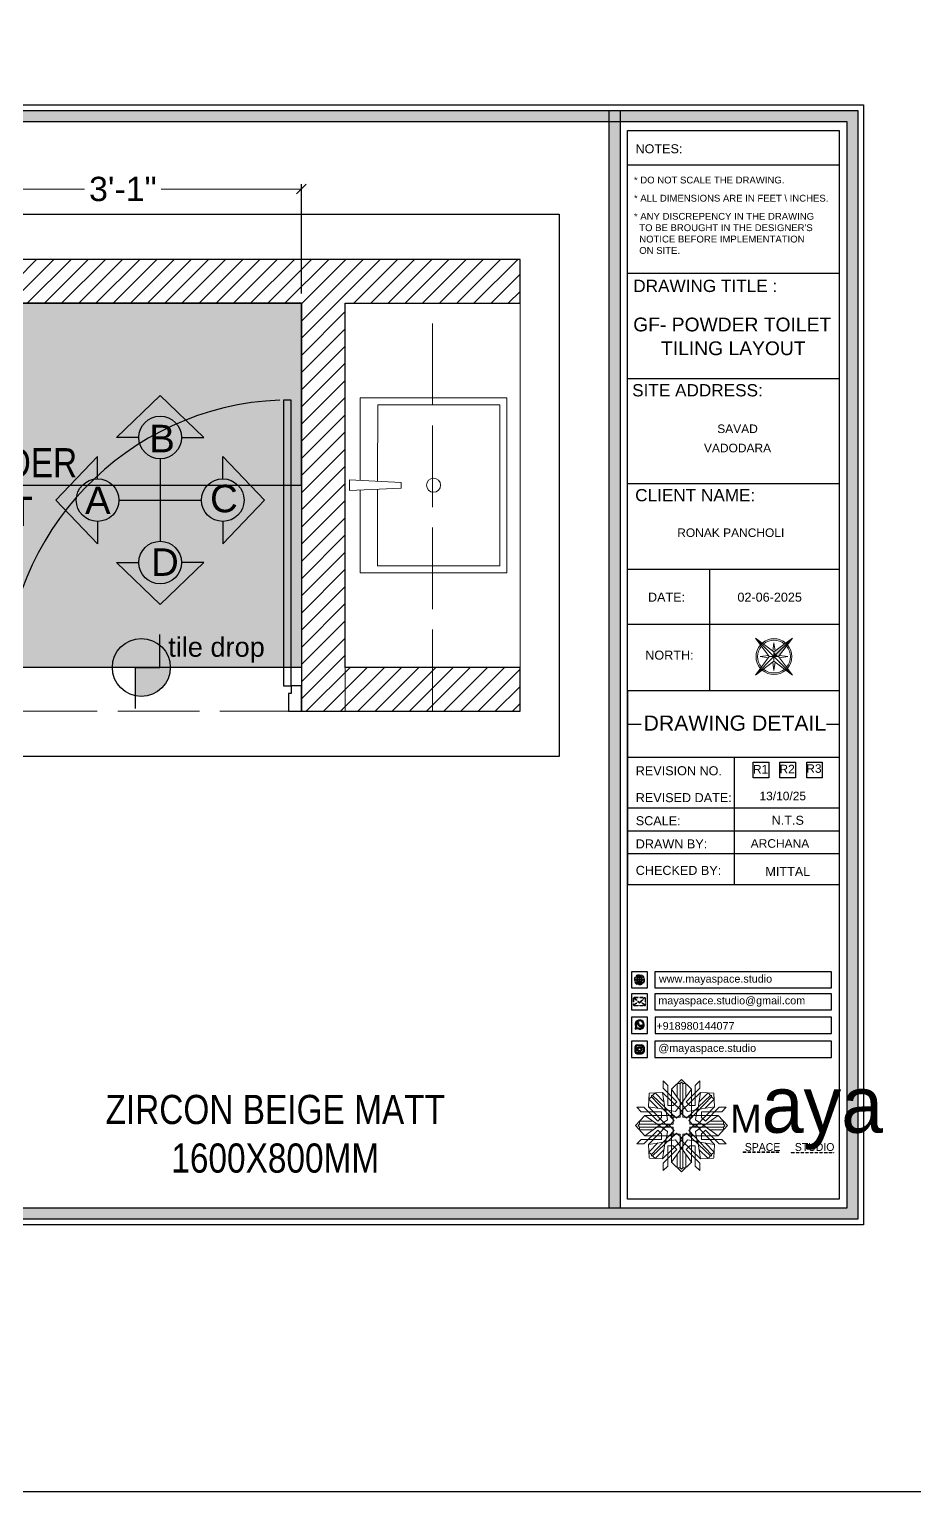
# Model space of a CAD drawing. Header units: millimetres. Extents: x 56222 to 3066687, y -650199 to -121287.
# Drawn here: x 149028.7 to 149119.9, y -182297.6 to -182147.1 of the extents above; entities that cross this region are included whole.
import ezdxf
from ezdxf.enums import TextEntityAlignment as Align

# ---------------------------------------------------------------- set-up
doc = ezdxf.new("R2010")
doc.units = ezdxf.units.MM
doc.header["$MEASUREMENT"] = 0
doc.header["$PDMODE"] = 35
doc.linetypes.add('ACAD_ISO02W100', pattern=[15, 12, -3])
doc.linetypes.add('DASHEDX2', pattern=[1.5, 1, -0.5])
doc.layers.get('Defpoints').update_dxf_attribs({"color": 220})
for name, color, linetype in [('AR DOOR', 40, 'Continuous'), ('AR ELE-5', 134, 'Continuous'), ('WIN', 250, 'Continuous')]:
    doc.layers.add(name, color=color, linetype=linetype)
for name, color, linetype, lineweight in [('dim05', 1, 'Continuous', 13), ('Dimension', 10, 'DASHEDX2', 20), ('DIMENSIONS', 164, 'Continuous', 9), ('Electrical', 84, 'Continuous', 30), ('ELEVATION', 250, 'Continuous', 9), ('FIRST FLOOR ( TEXT )', 7, 'Continuous', 9), ('FURNITURE', 32, 'Continuous', 9), ('GROUND FLOOR', 7, 'Continuous', 9), ('GROUND FLOOR  ( PLINE )', 251, 'Continuous', 30), ('GROUND FLOOR ( STAIR )', 251, 'Continuous', 9), ('NAME PLATE', 7, 'Continuous', 25), ('SECOND FLOOR ( TEXT )', 7, 'Continuous', 9), ('Text', 7, 'Continuous', 15), ('title block', 7, 'Continuous', 9), ('wall', 7, 'Continuous', 30), ('XX~SLAB ( BEAM )~ ( DIM )', 7, 'Continuous', 9)]:
    doc.layers.add(name, color=color, linetype=linetype, lineweight=lineweight)
doc.layers.add('hatch', color=253, linetype='Continuous', lineweight=0, transparency=0.4)
doc.styles.add('Arial', font='arial.ttf')
doc.styles.add("Cn_BT_0'-0", font='swissc.ttf')
doc.styles.add('KATHA', font='swissc.ttf')
doc.styles.get("Standard").update_dxf_attribs({"font": 'arial.ttf', "height": 6})
doc.dimstyles.new('ISO-25', dxfattribs={"dimtxt": 2.5, "dimasz": 1, "dimexe": 0.5, "dimexo": 1, "dimtad": 0, "dimdec": 1, "dimlunit": 4, "dimtxsty": 'Standard', "dimblk": 'OBLIQUE', "dimcen": 2.5, "dimclrd": 1, "dimclre": 1, "dimclrt": 5, "dimadec": 0, "dimazin": 0, "dimtfac": 1, "dimtdec": 1, "dimtmove": 0, "dimatfit": 3, "dimfxl": 1, "dimlwd": -1, "dimarcsym": 0})

# ---------------------------------------------------------------- blocks, each defined once
blk = doc.blocks.new('*U18')
for points in [[(0, 0), (0, 1120), (-30, 1120), (-30, 0)], [(40, 0), (0, 0), (0, -30), (-10, -30), (-10, -100), (40, -100)], [(-1160, 0), (-1120, 0), (-1120, -30), (-1110, -30), (-1110, -100), (-1160, -100)]]:
    blk.add_lwpolyline(points, close=True)
at = {"layer": 'AR ELE-5', "linetype": 'ByBlock', "ltscale": 15}
blk.add_arc((1.6, -0.7), 1121.6, 92.37301, 179.96526, dxfattribs=at)
blk = doc.blocks.new('FSFSF')
at = {"color": 42, "lineweight": 5, "true_color": 0xe0ac11}
for p, q in [((28600.03, 143.51), (28600.03, 140.16)), ((28602.15, 141.41), (28600.03, 143.51)), ((28603.86, 139.69), (28608.58, 144.08)), ((28613.31, 139.69), (28608.58, 144.08)), ((28615.02, 141.41), (28617.14, 143.51)), ((28617.14, 143.51), (28617.14, 140.16)), ((28593.19, 131.45), (28593.54, 137.71)), ((28599.8, 138.06), (28593.54, 137.71)), ((28595.12, 136.69), (28594.53, 136.69)), ((28594.56, 136.12), (28594.56, 136.71)), ((28596.24, 137.86), (28595.12, 136.69)), ((28606.27, 126.08), (28595.12, 136.69)), ((28596.24, 137.86), (28600.47, 133.65)), ((28601.03, 130), (28599.8, 138.06)), ((28599.8, 138.05), (28608.58, 129.56)), ((28606.47, 133.76), (28600.03, 140.16)), ((28602.15, 141.41), (28602.15, 131.95)), ((28603.86, 126.58), (28603.86, 139.69)), ((28603.86, 139.69), (28608.58, 133.02)), ((28607.9, 142.22), (28606.58, 142.22)), ((28606.58, 142.22), (28606.58, 135.84)), ((28607.9, 142.22), (28608.58, 142.85)), ((28607.9, 142.22), (28607.9, 126.58)), ((28609.27, 142.22), (28608.59, 142.85)), ((28613.31, 139.69), (28608.59, 133.02)), ((28617.37, 138.05), (28608.59, 129.56)), ((28609.27, 142.22), (28609.27, 126.58)), ((28609.27, 142.22), (28610.59, 142.22)), ((28610.59, 142.22), (28610.59, 135.84)), ((28610.7, 133.76), (28617.14, 140.16)), ((28610.9, 126.08), (28622.05, 136.69)), ((28613.31, 126.58), (28613.31, 139.69)), ((28615.02, 141.41), (28615.02, 131.95)), ((28616.14, 130), (28617.37, 138.06)), ((28620.93, 137.86), (28616.7, 133.65)), ((28617.37, 138.06), (28623.63, 137.71)), ((28620.93, 137.86), (28622.05, 136.69)), ((28622.05, 136.69), (28622.64, 136.69)), ((28622.62, 136.12), (28622.62, 136.71)), ((28624, 131.45), (28623.65, 137.71)), ((28587.73, 131.22), (28591.08, 131.22)), ((28589.84, 129.1), (28587.73, 131.22)), ((28597.49, 124.78), (28591.08, 131.22)), ((28593.19, 131.45), (28601.69, 122.67)), ((28601.25, 130.22), (28593.19, 131.45)), ((28593.39, 135), (28594.56, 136.12)), ((28593.39, 135), (28597.6, 130.78)), ((28605.17, 124.98), (28594.56, 136.12)), ((28605.86, 129.18), (28601.03, 130)), ((28602.07, 125.39), (28601.25, 130.22)), ((28604.75, 131.95), (28602.15, 131.95)), ((28606.47, 133.76), (28604.75, 131.95)), ((28605.86, 129.18), (28608.58, 133.02)), ((28607.9, 128.92), (28608.58, 129.56)), ((28611.31, 129.18), (28608.59, 133.02)), ((28609.27, 128.92), (28608.59, 129.56)), ((28610.7, 133.76), (28612.42, 131.95)), ((28611.31, 129.18), (28616.14, 130)), ((28612.02, 124.98), (28622.62, 136.12)), ((28612.42, 131.95), (28615.02, 131.95)), ((28615.12, 125.39), (28615.94, 130.22)), ((28623.99, 131.45), (28615.5, 122.67)), ((28615.94, 130.22), (28624, 131.45)), ((28623.8, 135), (28619.59, 130.78)), ((28619.7, 124.78), (28626.1, 131.22)), ((28623.8, 135), (28622.62, 136.12)), ((28629.45, 131.22), (28626.1, 131.22)), ((28627.34, 129.1), (28629.45, 131.22)), ((28591.56, 127.39), (28587.17, 122.66)), ((28589.03, 123.35), (28588.4, 122.67)), ((28589.03, 123.35), (28589.03, 124.67)), ((28589.03, 124.67), (28595.4, 124.67)), ((28589.03, 123.35), (28604.66, 123.35)), ((28589.84, 129.1), (28599.29, 129.1)), ((28604.66, 127.39), (28591.56, 127.39)), ((28591.56, 127.39), (28598.23, 122.67)), ((28597.49, 124.78), (28599.29, 126.5)), ((28602.07, 125.39), (28598.23, 122.67)), ((28599.29, 126.5), (28599.29, 129.1)), ((28602.33, 123.35), (28601.69, 122.67)), ((28602.33, 123.35), (28602.97, 122.67)), ((28605.17, 124.98), (28602.97, 122.67)), ((28603.68, 126.54), (28603.68, 127.39)), ((28604.66, 126.54), (28603.68, 126.54)), ((28604.71, 127.57), (28603.86, 127.57)), ((28607.9, 126.58), (28603.86, 126.58)), ((28604.66, 123.35), (28604.66, 127.39)), ((28604.7, 126.58), (28604.71, 127.57)), ((28606.27, 126.08), (28608.58, 128.27)), ((28607.9, 128.92), (28608.58, 128.27)), ((28609.27, 128.92), (28608.59, 128.27)), ((28610.9, 126.08), (28608.59, 128.27)), ((28609.27, 126.58), (28613.31, 126.58)), ((28612.02, 124.98), (28614.21, 122.67)), ((28612.46, 126.58), (28612.46, 127.57)), ((28612.46, 127.57), (28613.31, 127.57)), ((28612.52, 123.35), (28612.52, 127.39)), ((28612.52, 127.39), (28625.63, 127.39)), ((28612.52, 126.54), (28613.51, 126.54)), ((28628.16, 123.35), (28612.52, 123.35)), ((28613.51, 126.54), (28613.51, 127.39)), ((28614.85, 123.35), (28614.21, 122.67)), ((28614.85, 123.35), (28615.5, 122.67)), ((28615.12, 125.39), (28618.96, 122.67)), ((28627.34, 129.1), (28617.89, 129.1)), ((28617.89, 126.5), (28617.89, 129.1)), ((28619.7, 124.78), (28617.89, 126.5)), ((28625.63, 127.39), (28618.96, 122.67)), ((28628.16, 124.67), (28621.78, 124.67)), ((28625.63, 127.39), (28630.02, 122.66)), ((28628.16, 123.35), (28628.16, 124.67)), ((28628.16, 123.35), (28628.78, 122.67)), ((28591.56, 117.94), (28587.17, 122.66)), ((28589.84, 116.23), (28587.73, 114.11)), ((28589.03, 121.98), (28588.4, 122.65)), ((28589.03, 121.98), (28604.66, 121.98)), ((28589.03, 121.98), (28589.03, 120.66)), ((28589.03, 120.66), (28595.4, 120.66)), ((28589.84, 116.23), (28599.29, 116.23)), ((28597.49, 120.54), (28591.08, 114.11)), ((28591.56, 117.94), (28598.23, 122.65)), ((28604.66, 117.94), (28591.56, 117.94)), ((28593.19, 113.88), (28601.69, 122.65)), ((28605.17, 120.35), (28594.56, 109.2)), ((28606.27, 119.15), (28595.12, 108.54)), ((28597.49, 120.54), (28599.29, 118.83)), ((28602.07, 119.94), (28598.23, 122.65)), ((28599.29, 118.83), (28599.29, 116.23)), ((28605.86, 116.05), (28601.03, 115.23)), ((28602.07, 119.94), (28601.25, 115.1)), ((28602.33, 121.98), (28601.69, 122.65)), ((28602.33, 121.98), (28602.97, 122.65)), ((28605.17, 120.35), (28602.97, 122.65)), ((28604.66, 118.78), (28603.68, 118.78)), ((28603.68, 118.78), (28603.68, 117.94)), ((28607.9, 118.65), (28603.86, 118.65)), ((28603.86, 118.65), (28603.86, 105.54)), ((28604.71, 117.66), (28603.86, 117.66)), ((28604.66, 121.98), (28604.66, 117.94)), ((28604.7, 118.65), (28604.71, 117.66)), ((28605.86, 116.05), (28608.58, 112.21)), ((28606.27, 119.15), (28608.58, 116.96)), ((28607.9, 103.01), (28607.9, 118.65)), ((28607.9, 116.31), (28608.58, 116.96)), ((28607.9, 116.31), (28608.58, 115.67)), ((28610.9, 119.15), (28608.59, 116.96)), ((28609.27, 116.31), (28608.59, 116.96)), ((28609.27, 116.31), (28608.59, 115.67)), ((28611.31, 116.05), (28608.59, 112.21)), ((28609.27, 118.65), (28613.31, 118.65)), ((28609.27, 103.01), (28609.27, 118.65)), ((28610.9, 119.15), (28622.05, 108.54)), ((28611.31, 116.05), (28616.14, 115.23)), ((28612.02, 120.35), (28614.21, 122.65)), ((28612.02, 120.35), (28622.62, 109.2)), ((28612.46, 118.65), (28612.46, 117.66)), ((28612.46, 117.66), (28613.31, 117.66)), ((28612.52, 121.98), (28612.52, 117.94)), ((28628.16, 121.98), (28612.52, 121.98)), ((28612.52, 118.78), (28613.51, 118.78)), ((28612.52, 117.94), (28625.63, 117.94)), ((28613.31, 118.65), (28613.31, 105.54)), ((28613.51, 118.78), (28613.51, 117.94)), ((28614.85, 121.98), (28614.21, 122.65)), ((28614.85, 121.98), (28615.5, 122.65)), ((28615.12, 119.94), (28618.96, 122.65)), ((28615.12, 119.94), (28615.94, 115.1)), ((28623.99, 113.88), (28615.5, 122.65)), ((28619.7, 120.54), (28617.89, 118.83)), ((28617.89, 118.83), (28617.89, 116.23)), ((28627.34, 116.23), (28617.89, 116.23)), ((28625.63, 117.94), (28618.96, 122.65)), ((28619.7, 120.54), (28626.1, 114.11)), ((28628.16, 120.66), (28621.78, 120.66)), ((28625.63, 117.94), (28630.02, 122.66)), ((28627.34, 116.23), (28629.45, 114.11)), ((28628.16, 121.98), (28628.78, 122.65)), ((28628.16, 121.98), (28628.16, 120.66)), ((28587.73, 114.11), (28591.08, 114.11)), ((28601.25, 115.1), (28593.19, 113.87)), ((28593.19, 113.87), (28593.54, 107.62)), ((28593.39, 110.32), (28597.6, 114.55)), ((28593.39, 110.32), (28594.56, 109.2)), ((28594.56, 109.2), (28594.56, 108.61)), ((28596.24, 107.37), (28600.47, 111.58)), ((28599.8, 107.17), (28608.58, 115.67)), ((28601.03, 115.23), (28599.8, 107.17)), ((28606.47, 111.47), (28600.03, 105.07)), ((28602.15, 103.82), (28602.15, 113.27)), ((28604.75, 113.27), (28602.15, 113.27)), ((28603.86, 105.54), (28608.58, 112.21)), ((28606.47, 111.47), (28604.75, 113.27)), ((28606.58, 103.01), (28606.58, 109.38)), ((28617.37, 107.17), (28608.59, 115.67)), ((28613.31, 105.54), (28608.59, 112.21)), ((28610.59, 103.01), (28610.59, 109.38)), ((28610.7, 111.47), (28612.42, 113.27)), ((28610.7, 111.47), (28617.14, 105.07)), ((28612.42, 113.27), (28615.02, 113.27)), ((28615.02, 103.82), (28615.02, 113.27)), ((28615.94, 115.1), (28624, 113.87)), ((28616.14, 115.23), (28617.37, 107.17)), ((28620.93, 107.37), (28616.7, 111.58)), ((28623.8, 110.32), (28619.59, 114.55)), ((28623.8, 110.32), (28622.62, 109.2)), ((28622.62, 109.2), (28622.62, 108.61)), ((28624, 113.87), (28623.65, 107.62)), ((28629.45, 114.11), (28626.1, 114.11)), ((28599.8, 107.17), (28593.54, 107.52)), ((28595.12, 108.54), (28594.53, 108.54)), ((28596.24, 107.37), (28595.12, 108.54)), ((28600.03, 101.71), (28600.03, 105.07)), ((28602.15, 103.82), (28600.03, 101.71)), ((28603.86, 105.54), (28608.58, 101.15)), ((28607.9, 103.01), (28606.58, 103.01)), ((28607.9, 103.01), (28608.58, 102.38)), ((28613.31, 105.54), (28608.58, 101.15)), ((28609.27, 103.01), (28608.59, 102.38)), ((28609.27, 103.01), (28610.59, 103.01)), ((28615.02, 103.82), (28617.14, 101.71)), ((28617.14, 101.71), (28617.14, 105.07)), ((28617.37, 107.17), (28623.63, 107.52)), ((28620.93, 107.37), (28622.05, 108.54)), ((28622.05, 108.54), (28622.64, 108.54))]:
    blk.add_line(p, q, dxfattribs=at)
blk = doc.blocks.new('hgwg')
at = {"layer": 'Dimension', "true_color": 0xd39e00}
h = blk.add_hatch(color=42, dxfattribs=at)
h.dxf.hatch_style = 1
h.paths.add_polyline_path([(27505.71, 45.05), (27494.27, 45.05), (27494.27, 44.9), (27505.71, 44.9)])
h = blk.add_hatch(color=42, dxfattribs=at)
h.dxf.hatch_style = 1
h.paths.add_polyline_path([(27523.3, 44.9), (27509.68, 44.9), (27509.68, 44.75), (27523.3, 44.75)])
at = {"layer": 'Dimension', "color": 42, "true_color": 0xd39e00}
for p, q in [((27494.27, 45.05), (27505.71, 45.05)), ((27494.27, 44.9), (27494.27, 45.05)), ((27494.27, 44.9), (27505.71, 44.9)), ((27505.71, 45.05), (27505.71, 44.9)), ((27509.68, 44.9), (27523.3, 44.9)), ((27509.68, 44.9), (27509.68, 44.75)), ((27509.68, 44.75), (27523.3, 44.75)), ((27523.3, 44.75), (27523.3, 44.9))]:
    blk.add_line(p, q, dxfattribs=at)
at = {"layer": 'Dimension', "color": 42, "true_color": 0xd39e00, "attachment_point": 1}
for s, width, insert, char_height in [('{\\fCinzel|b0|i0|c0|p2;\\H1.5x;M\\fAmsterdam One|b0|i0|c0|p2;\\H2x;aya}', 85.3277, (27490.17, 69.17), 6), ('{\\fCinzel|b0|i0|c0|p2;SPACE     STUDIO}', 66.129, (27494.83, 47.86), 2.5)]:
    blk.add_mtext_dynamic_manual_height_columns(s, width=width, gutter_width=30, heights=[0], dxfattribs=dict(at, insert=insert, char_height=char_height))
blk = doc.blocks.new('QEGW4TG')
at = {"layer": 'Dimension', "true_color": 0x000000}
h = blk.add_hatch(color=18, dxfattribs=at)
h.dxf.hatch_style = 1
h.paths.add_polyline_path([(2.69, 1.93, 0.170513), (2.95, 1.97, 0.190337), (3.11, 2.18, 0.316231), (3.07, 2.28), (2.79, 2.37, 0.273721), (2.69, 2.34, 0.040749), (2.63, 2.27, -0.441282), (2.53, 2.25, -0.11828), (2.06, 2.64, -0.441282), (2.07, 2.74, 0.040749), (2.13, 2.81, 0.290083), (2.14, 2.92), (2.01, 3.18, 0.316231), (1.91, 3.2, 0.190337), (1.73, 3, 0.170513), (1.72, 2.74, 0.252784)], flags=0)
h.paths.add_polyline_path([(1.19, 1.98), (1.03, 1.3, 0.550912), (1.11, 1.23), (1.75, 1.39, 6.344125)])
h.paths.add_polyline_path([(1.81, 1.7), (1.4, 1.6), (1.5, 2.03, -9.071339)], flags=16)
h.paths.add_polyline_path([(3.11, 2.16, -0.17811), (2.95, 1.97, -0.170513), (2.69, 1.93, -0.252784), (1.72, 2.74, -0.170513), (1.73, 3, -0.17811), (1.89, 3.19, -0.370089), (2.01, 3.18), (2.14, 2.92, -0.307185), (2.13, 2.8, -0.041087), (2.06, 2.73, 0.321676), (2.05, 2.65, 0.126524), (2.55, 2.24, 0.312216), (2.62, 2.26, -0.041087), (2.68, 2.34, -0.290673), (2.79, 2.37), (3.07, 2.28, -0.370089)], flags=0)
h = blk.add_hatch(color=18, dxfattribs=at)
h.dxf.hatch_style = 1
h.paths.add_polyline_path([(2.79, 2.37, 0.273721), (2.69, 2.34, 0.040749), (2.63, 2.27, -0.441282), (2.53, 2.25, -0.11828), (2.06, 2.64, -0.441282), (2.07, 2.74, 0.040749), (2.13, 2.81, 0.290083), (2.14, 2.92), (2.01, 3.18, 0.316231), (1.91, 3.2, 0.190337), (1.73, 3, 0.170513), (1.72, 2.74, 0.252784), (2.69, 1.93, 0.170513), (2.95, 1.97, 0.190337), (3.11, 2.18, 0.316231), (3.07, 2.28)])
for p, q in [((1.19, 1.98), (1.03, 1.3)), ((1.1, 1.23), (1.75, 1.39)), ((1.5, 2.03), (1.4, 1.6)), ((1.4, 1.6), (1.81, 1.7)), ((2.01, 3.18), (2.14, 2.92)), ((3.07, 2.28), (2.8, 2.36))]:
    blk.add_line(p, q)
blk.add_lwpolyline([(0, 0), (4.68, 0), (4.68, 4.68), (0, 4.68)], close=True)
for centre, radius, start, end in [((1.09, 1.29), 0.0598, 164.8483, 282.1458), ((2.39, 2.56), 1.34, 241.4727, 205.6422), ((2.39, 2.56), 1.04, 235.9962, 210.8333), ((2.09, 2.87), 0.39, 159.7007, 198.4072), ((2.96, 3.23), 1.33, 201.4218, 258.1669), ((2.07, 2.87), 0.364, 118.9685, 159.3648), ((1.94, 3.12), 0.0896, 41.8985, 123.1344), ((2.11, 2.68), 0.066, 135.9932, 224.8892), ((1.67, 3.16), 0.586, 312.4617, 321.8728), ((3.12, 3.42), 1.31, 216.5455, 243.5279), ((2.05, 2.87), 0.104, 320.3924, 28.6971), ((2.57, 2.3), 0.066, 234.2482, 323.1441), ((3.11, 1.94), 0.586, 137.2645, 146.6756), ((2.76, 2.27), 0.104, 70.4402, 138.745), ((2.75, 2.31), 0.39, 260.7301, 299.4366), ((2.76, 2.29), 0.364, 299.7725, 340.1688), ((3.03, 2.2), 0.0896, 336.0029, 57.2388)]:
    blk.add_arc(centre, radius, start, end)
blk = doc.blocks.new('ASGERG')
at = {"layer": 'Dimension', "true_color": 0x000000}
h = blk.add_hatch(color=18, dxfattribs=at)
h.dxf.hatch_style = 1
h.paths.add_polyline_path([(0.99, 1.7, 0.353872), (1.69, 1.03), (2.96, 1.03, 0.353872), (3.66, 1.7), (3.66, 2.99, 0.353872), (2.96, 3.67), (1.69, 3.67, 0.353872), (0.99, 2.99)])
h.paths.add_polyline_path([(1.27, 2.97, -0.353872), (1.72, 3.4), (2.94, 3.4, -0.353872), (3.38, 2.97), (3.38, 1.72, -0.353872), (2.94, 1.3), (1.72, 1.3, -0.353872), (1.27, 1.72)], flags=16)
h.paths.add_polyline_path([(3.02, 2.35, -1), (1.64, 2.35, -1)], flags=0)
h.paths.add_polyline_path([(2.74, 2.35, -1), (1.92, 2.35, -1)], flags=0)
h.paths.add_polyline_path([(2.86, 3.02, -1), (3.19, 3.02, -1)], flags=0)
h.paths.add_polyline_path([(1.64, 2.35, 1), (3.02, 2.35, 1)], flags=0)
h = blk.add_hatch(color=18, dxfattribs=at)
h.dxf.hatch_style = 1
h.paths.add_polyline_path([(1.64, 2.35, 1), (3.02, 2.35, 1)])
h.paths.add_polyline_path([(2.74, 2.35, -1), (1.92, 2.35, -1)], flags=16)
h = blk.add_hatch(color=18, dxfattribs=at)
h.dxf.hatch_style = 1
h.paths.add_polyline_path([(3.19, 3.02, 1), (2.86, 3.02, 1)])
for p, q in [((0.99, 2.99), (0.99, 1.7)), ((1.27, 2.97), (1.27, 1.72)), ((1.69, 3.67), (2.96, 3.67)), ((1.69, 1.03), (2.96, 1.03)), ((2.94, 3.4), (1.72, 3.4)), ((2.94, 1.3), (1.72, 1.3)), ((3.38, 2.97), (3.38, 1.72)), ((3.66, 2.99), (3.66, 1.7))]:
    blk.add_line(p, q)
blk.add_lwpolyline([(0, 0), (4.68, 0), (4.68, 4.68), (0, 4.68)], close=True)
for centre, radius in [((2.33, 2.35), 0.694), ((2.33, 2.35), 0.414), ((3.02, 3.02), 0.168)]:
    blk.add_circle(centre, radius)
for centre, radius, start, end in [((1.76, 2.89), 0.778, 94.8631, 172.8127), ((1.76, 1.8), 0.778, 187.1873, 265.1369), ((1.76, 2.91), 0.491, 94.8631, 172.8127), ((1.76, 1.78), 0.491, 187.1873, 265.1369), ((2.9, 2.91), 0.491, 7.1873, 85.1369), ((2.9, 1.78), 0.491, 274.8631, 352.8127), ((2.89, 2.89), 0.778, 7.1873, 85.1369), ((2.89, 1.8), 0.778, 274.8631, 352.8127)]:
    blk.add_arc(centre, radius, start, end)
blk = doc.blocks.new('ETYETE')
at = {"layer": 'Dimension', "true_color": 0x000000}
h = blk.add_hatch(color=18, dxfattribs=at)
h.dxf.hatch_style = 1
h.paths.add_polyline_path([(3.76, 1.14, 0.414214), (4.12, 1.5), (4.12, 3.29, 0.414214), (3.76, 3.65), (0.92, 3.65, 0.414214), (0.56, 3.29), (0.56, 1.5, 0.414214), (0.92, 1.14)])
h.paths.add_polyline_path([(2.61, 2.22), (3.92, 1.34, -0.198912), (3.76, 1.28), (0.92, 1.28, -0.198912), (0.76, 1.34), (2.08, 2.22), (2.34, 1.98)], flags=16)
h.paths.add_polyline_path([(2.34, 2.16), (0.89, 3.51, -0.028783), (0.92, 3.52), (3.76, 3.52, -0.028783), (3.79, 3.51)], flags=16)
h.paths.add_polyline_path([(2.71, 2.32), (3.92, 3.45, -0.202482), (3.99, 3.29), (3.99, 1.5, -0.043076), (3.98, 1.46)], flags=16)
h.paths.add_polyline_path([(1.98, 2.32), (0.7, 1.46, -0.043076), (0.7, 1.5), (0.7, 3.29, -0.202482), (0.76, 3.45)], flags=16)
blk.add_lwpolyline([(0, 0), (4.68, 0), (4.68, 4.68), (0, 4.68)], close=True)
at = {"layer": 'Dimension', "color": 18, "true_color": 0x000000}
for p, q in [((0.56, 3.29), (0.56, 1.5)), ((0.7, 3.29), (0.7, 1.5)), ((0.7, 1.46), (1.98, 2.32)), ((0.76, 3.45), (1.98, 2.32)), ((0.76, 1.34), (2.08, 2.22)), ((0.89, 3.51), (2.34, 2.16)), ((0.92, 3.65), (3.76, 3.65)), ((0.92, 3.52), (3.76, 3.52)), ((0.92, 1.28), (3.76, 1.28)), ((0.92, 1.14), (3.76, 1.14)), ((2.08, 2.22), (2.34, 1.98)), ((2.34, 2.16), (3.79, 3.51)), ((2.34, 1.98), (2.61, 2.22)), ((3.92, 1.34), (2.61, 2.22)), ((2.71, 2.32), (3.92, 3.45)), ((3.98, 1.46), (2.71, 2.32)), ((3.99, 3.29), (3.99, 1.5)), ((4.12, 3.29), (4.12, 1.5))]:
    blk.add_line(p, q, dxfattribs=at)
for centre, radius, start, end in [((0.92, 3.29), 0.358, 90, 180), ((0.92, 1.5), 0.358, 180, 270), ((0.92, 3.29), 0.224, 134.2136, 180), ((0.92, 1.5), 0.224, 180, 189.8662), ((0.92, 1.5), 0.224, 225, 270), ((0.92, 3.29), 0.224, 90, 96.5948), ((3.76, 3.29), 0.358, 0, 90), ((3.76, 3.29), 0.224, 83.4052, 90), ((3.76, 1.5), 0.358, 270, 0), ((3.76, 1.5), 0.224, 270, 315), ((3.76, 3.29), 0.224, 0, 45.7864), ((3.76, 1.5), 0.224, 350.1338, 0)]:
    blk.add_arc(centre, radius, start, end, dxfattribs=at)
blk = doc.blocks.new('DTGWEGEARG')
at = {"layer": 'Dimension', "true_color": 0x000000}
h = blk.add_hatch(color=18, dxfattribs=at)
h.dxf.hatch_style = 1
h.paths.add_polyline_path([(3.83, 2.34, 1), (0.85, 2.34, 1)])
h.paths.add_polyline_path([(2.51, 1.01, 0.105795), (2.96, 1.58, -0.055205), (3.3, 1.41, -0.169822)], flags=16)
h.paths.add_polyline_path([(2.41, 1.12), (2.41, 1.69, -0.058279), (2.81, 1.63, -0.103353)], flags=16)
h.paths.add_polyline_path([(2.26, 1.13, -0.101741), (1.87, 1.63, -0.057171), (2.26, 1.69)], flags=16)
h.paths.add_polyline_path([(2.17, 1.01, -0.169822), (1.38, 1.41, -0.055205), (1.72, 1.58, 0.105795)], flags=16)
h.paths.add_polyline_path([(3.02, 1.72, 0.081336), (3.13, 2.27), (3.68, 2.27, -0.152069), (3.4, 1.52, 0.05687)], flags=16)
h.paths.add_polyline_path([(2.87, 1.77, 0.061945), (2.41, 1.84), (2.41, 2.27), (2.98, 2.27, -0.081344)], flags=16)
h.paths.add_polyline_path([(2.26, 1.84, 0.060923), (1.8, 1.77, -0.081344), (1.7, 2.27), (2.26, 2.27)], flags=16)
h.paths.add_polyline_path([(1.66, 1.72, 0.05687), (1.28, 1.52, -0.152069), (1, 2.27), (1.55, 2.27, 0.081336)], flags=16)
h.paths.add_polyline_path([(2.41, 2.42), (2.41, 2.83, 0.061945), (2.87, 2.91, -0.080009), (2.98, 2.42)], flags=16)
h.paths.add_polyline_path([(3.13, 2.42, 0.080116), (3.02, 2.96, 0.05687), (3.4, 3.16, 0.028258), (3.3, 3.27, -0.055205), (2.96, 3.1, 0.105795), (2.51, 3.67, -0.36029), (3.68, 2.42)], flags=16)
h.paths.add_polyline_path([(2.26, 2.42), (1.7, 2.42, -0.080009), (1.8, 2.91, 0.060923), (2.26, 2.84)], flags=16)
h.paths.add_polyline_path([(1.55, 2.42), (1, 2.42, -0.150466), (1.28, 3.16, 0.05687), (1.66, 2.96, 0.080116)], flags=16)
h.paths.add_polyline_path([(2.41, 2.98), (2.41, 3.56, -0.103353), (2.81, 3.05, -0.058279)], flags=16)
h.paths.add_polyline_path([(2.26, 2.99, -0.057171), (1.87, 3.05, -0.101741), (2.26, 3.55)], flags=16)
h.paths.add_polyline_path([(1.72, 3.1, -0.055205), (1.38, 3.27, -0.169822), (2.17, 3.67, 0.105795)], flags=16)
blk.add_lwpolyline([(0, 0), (4.68, 0), (4.68, 4.68), (0, 4.68)], close=True)
at = {"layer": 'Dimension', "color": 18, "true_color": 0x000000}
for p, q in [((1, 2.42), (1.55, 2.42)), ((1, 2.27), (1.55, 2.27)), ((1.7, 2.42), (2.26, 2.42)), ((1.7, 2.27), (2.26, 2.27)), ((2.26, 3.55), (2.26, 2.99)), ((2.26, 2.84), (2.26, 2.42)), ((2.26, 2.27), (2.26, 1.84)), ((2.26, 1.69), (2.26, 1.13)), ((2.41, 3.56), (2.41, 2.98)), ((2.41, 2.83), (2.41, 2.42)), ((2.41, 2.42), (2.98, 2.42)), ((2.41, 2.27), (2.98, 2.27)), ((2.41, 2.27), (2.41, 1.84)), ((2.41, 1.69), (2.41, 1.12)), ((3.13, 2.42), (3.68, 2.42)), ((3.13, 2.27), (3.68, 2.27))]:
    blk.add_line(p, q, dxfattribs=at)
blk.add_circle((2.34, 2.34), 1.49, dxfattribs=at)
for centre, radius, start, end in [((2.34, 2.34), 1.34, 142.3819, 176.6093), ((2.34, 2.34), 1.34, 183.0315, 217.6181), ((2.34, 4.74), 1.9, 236.1399, 249.1595), ((2.34, -0.06), 1.9, 110.8405, 123.8601), ((2.34, 2.34), 1.34, 97.3549, 135.9073), ((2.34, 4.74), 1.75, 236.7417, 249.3811), ((2.34, -0.06), 1.75, 110.6189, 123.2583), ((2.34, 2.34), 1.34, 224.0927, 262.6451), ((3.28, 2.34), 1.73, 159.0567, 177.3789), ((3.28, 2.34), 1.73, 182.3435, 200.9433), ((3.28, 2.34), 1.58, 158.8325, 177.1302), ((3.28, 2.34), 1.58, 182.5658, 201.1675), ((3.28, 2.34), 1.73, 129.9301, 154.0867), ((3.28, 2.34), 1.73, 205.9133, 230.0699), ((2.34, 4.74), 1.9, 253.6799, 267.6253), ((2.34, -0.06), 1.9, 92.3747, 106.3201), ((3.28, 2.34), 1.58, 130.1073, 153.3446), ((2.34, 4.74), 1.75, 254.3336, 267.422), ((2.34, -0.06), 1.75, 92.578, 105.6664), ((3.28, 2.34), 1.58, 206.6554, 229.8927), ((1.4, 2.34), 1.58, 26.6554, 50.2584), ((2.34, 4.74), 1.75, 272.3248, 285.6664), ((2.34, 4.74), 1.9, 272.1415, 286.3201), ((2.34, -0.06), 1.9, 73.6799, 87.8585), ((2.34, -0.06), 1.75, 74.3336, 87.6752), ((1.4, 2.34), 1.58, 309.7416, 333.3446), ((2.34, 2.34), 1.34, 3.3907, 82.6451), ((1.4, 2.34), 1.73, 25.9133, 50.0699), ((1.4, 2.34), 1.73, 309.9301, 334.0867), ((2.34, 2.34), 1.34, 277.3549, 315.9073), ((1.4, 2.34), 1.58, 2.8698, 21.1675), ((1.4, 2.34), 1.58, 338.8325, 357.4342), ((2.34, 4.74), 1.75, 290.6189, 303.2583), ((2.34, -0.06), 1.75, 56.7417, 69.3811), ((2.34, 4.74), 1.9, 290.8405, 303.8601), ((1.4, 2.34), 1.73, 2.6211, 20.9433), ((1.4, 2.34), 1.73, 339.0567, 357.6565), ((2.34, -0.06), 1.9, 56.1399, 69.1595), ((2.34, 2.34), 1.34, 322.3819, 356.9685)]:
    blk.add_arc(centre, radius, start, end, dxfattribs=at)
blk = doc.blocks.new('4t')
at = {"transparency": 33554607}
h = blk.add_hatch(color=1, dxfattribs=at)
h.dxf.hatch_style = 1
h.paths.add_polyline_path([(45531.33, -35822.29), (45529.23, -35821.83), (45528.09, -35837.01)])
h = blk.add_hatch(color=1, dxfattribs=at)
h.dxf.hatch_style = 1
h.paths.add_polyline_path([(45533.44, -35822.75), (45531.33, -35822.29), (45528.09, -35837.01)])
h = blk.add_hatch(color=1, dxfattribs=at)
h.dxf.hatch_style = 1
h.paths.add_polyline_path([(45531.8, -35820.19), (45529.23, -35821.83), (45531.33, -35822.29)])
h = blk.add_hatch(color=1, dxfattribs=at)
h.dxf.hatch_style = 1
h.paths.add_polyline_path([(45531.8, -35820.19), (45531.33, -35822.29), (45533.44, -35822.75)])
at = {"layer": 'title block', "color": 7, "lineweight": 9}
for p, q in [((45535.51, -35803.37), (45530.16, -35817.62)), ((45535.51, -35803.37), (45531.8, -35820.19)), ((45534.36, -35818.55), (45535.51, -35803.37)), ((45530.5, -35816.7), (45526.88, -35812.49)), ((45526.88, -35812.49), (45529.18, -35817.55)), ((45539.5, -35815.27), (45534.44, -35817.57)), ((45535.28, -35818.89), (45539.5, -35815.27)), ((45530.16, -35817.62), (45514.98, -35816.48)), ((45514.98, -35816.48), (45529.23, -35821.83)), ((45514.98, -35816.48), (45531.8, -35820.19)), ((45528.31, -35821.48), (45524.1, -35825.11)), ((45524.1, -35825.11), (45529.16, -35822.81)), ((45531.8, -35820.19), (45528.09, -35837.01)), ((45529.23, -35821.83), (45528.09, -35837.01)), ((45528.09, -35837.01), (45533.44, -35822.75)), ((45531.8, -35820.19), (45529.23, -35821.83)), ((45531.8, -35820.19), (45530.16, -35817.62)), ((45534.36, -35818.55), (45531.8, -35820.19)), ((45533.44, -35822.75), (45531.8, -35820.19)), ((45531.8, -35820.19), (45548.62, -35823.9)), ((45533.09, -35823.67), (45536.71, -35827.89)), ((45533.44, -35822.75), (45548.62, -35823.9)), ((45548.62, -35823.9), (45534.36, -35818.55)), ((45536.71, -35827.89), (45534.42, -35822.83))]:
    blk.add_line(p, q, dxfattribs=at)
for radius, start, end in [(11.79, 81.35997, 163.76651), (10.83, 82.42855, 162.69793), (10.83, 352.42855, 72.69793), (11.79, 351.35997, 73.76651), (11.79, 171.35997, 253.76651), (10.83, 172.42855, 252.69793), (11.79, 261.35997, 343.76651), (10.83, 262.42855, 342.69793)]:
    blk.add_arc((45531.8, -35820.19), radius, start, end, dxfattribs=at)
blk = doc.blocks.new('DF DF D')
at = {"layer": 'WIN'}
h = blk.add_hatch(color=256, dxfattribs=at)
h.dxf.hatch_style = 1
h.paths.add_polyline_path([(3351769.17, -515756.21), (3351769.17, -515753.29, 0.049939), (3351768.58, -515753.23, 0.699776), (3351766.66, -515758.48), (3351766.66, -515756.21)])
blk.add_lwpolyline([(3351769.17, -515752), (3351769.17, -515756.21), (3351766.66, -515756.21), (3351766.66, -515759.61)], dxfattribs=at)
blk.add_circle((3351768.58, -515756.21), 2.98, dxfattribs=at)
blk = doc.blocks.new('_Oblique')
at = {"layer": 'wall', "color": 0, "lineweight": -2}
blk.add_line((-0.5, -0.5), (0.5, 0.5), dxfattribs=at)
blk = doc.blocks.new('*D723')
at = {"layer": 'Defpoints', "color": 0, "lineweight": 25, "transparency": 16777216}
for p in [(149056.74, -182163.51), (149019.99, -182170.74), (149056.74, -182175.24)]:
    blk.add_point(p, dxfattribs=at)
at = {"layer": 'dim05', "color": 1, "linetype": 'Continuous', "lineweight": -2, "transparency": 16777216}
for p, q in [((149019.99, -182169.74), (149019.99, -182163.01)), ((149056.74, -182174.24), (149056.74, -182163.01))]:
    blk.add_line(p, q, dxfattribs=at)
at = {"layer": 'dim05', "color": 1, "linetype": 'Continuous', "transparency": 16777216}
for p, q in [((149019.99, -182163.51), (149034.42, -182163.51)), ((149056.74, -182163.51), (149042.32, -182163.51))]:
    blk.add_line(p, q, dxfattribs=at)
at = {"layer": 'dim05', "color": 1, "transparency": 16777216, "rotation": 180}
blk.add_blockref('_Oblique', (149019.99, -182163.51), dxfattribs=at)
at = {"layer": 'dim05', "color": 1, "transparency": 16777216}
blk.add_blockref('_Oblique', (149056.74, -182163.51), dxfattribs=at)
at = {"layer": 'dim05', "color": 5, "lineweight": 25, "transparency": 16777216, "insert": (149038.37, -182163.51), "char_height": 2.5, "attachment_point": 5, "style": 'Arial'}
blk.add_mtext('3\'-1"', dxfattribs=at)

msp = doc.modelspace()

# ---------------------------------------------------------------- hatches: boundary and pattern name
at = {"layer": 'hatch', "linetype": 'Continuous', "lineweight": 25}
h = msp.add_hatch(dxfattribs=at)
h.set_pattern_fill('ANSI31', color=256, scale=10)
h.set_pattern_definition([(45, (-568.8668, -381.7505), (-0.8838834765, 0.8838834765), [])])
h.paths.add_polyline_path([(149079.244, -182170.745), (148983.244, -182170.745), (148983.244, -182166.088), (148974.244, -182166.088), (148974.244, -182175.245), (148974.244, -182179.745), (148983.244, -182179.745), (148983.244, -182175.245), (149056.744, -182175.245), (149056.744, -182193.995), (149056.744, -182212.745), (149056.744, -182217.245), (149061.244, -182217.245), (149061.244, -182175.245), (149079.244, -182175.245)])
h.paths.add_polyline_path([(149025.244, -182214.62), (149025.244, -182212.745), (149019.994, -182212.745), (148989.244, -182212.745), (148983.244, -182212.745), (148983.244, -182217.245), (149025.244, -182217.245)], flags=17)
h.paths.add_polyline_path([(148983.244, -182217.245), (148983.244, -182212.745), (148978.744, -182212.745), (148974.244, -182212.745), (148974.244, -182221.899), (148983.244, -182221.899)])
h.paths.add_polyline_path([(149079.244, -182212.745), (149070.244, -182212.745), (149070.244, -182217.245), (149079.244, -182217.245)], flags=17)
h.paths.add_polyline_path([(149070.244, -182212.745), (149061.244, -182212.745), (149061.244, -182217.245), (149070.244, -182217.245)], flags=17)
at = {"layer": 'hatch', "linetype": 'Continuous', "lineweight": 25, "true_color": 0xdeceba, "transparency": 33554633}
h = msp.add_hatch(color=254, dxfattribs=at)
h.dxf.hatch_style = 1
h.paths.add_polyline_path([(149056.744, -182175.245), (149019.994, -182175.245), (149019.994, -182193.995), (149056.744, -182193.995)])
h.paths.add_polyline_path([(149056.744, -182193.995), (149019.994, -182193.995), (149019.994, -182212.745), (149056.744, -182212.745)])
h.paths.add_polyline_path([(149019.994, -182175.245), (148989.244, -182175.245), (148989.244, -182193.995), (149019.994, -182193.995)])
h.paths.add_polyline_path([(149019.994, -182193.995), (148989.244, -182193.995), (148989.244, -182212.745), (149019.994, -182212.745)])
at = {"layer": 'NAME PLATE', "true_color": 0xd39e00}
h = msp.add_hatch(color=42, dxfattribs=at)
h.paths.add_polyline_path([(148951.87, -182155.415), (148951.87, -182269.533), (149113.998, -182269.533), (149113.998, -182155.415)])
h.paths.add_polyline_path([(148953.008, -182268.395), (149112.86, -182268.395), (149112.86, -182156.553), (148953.008, -182156.553)], flags=16)
msp.add_hatch(color=42, dxfattribs=at).paths.add_polyline_path([(149088.396, -182268.395), (149089.534, -182268.395), (149089.534, -182155.415), (149088.396, -182155.415)])
at = {"layer": 'Text', "true_color": 0x939598}
h = msp.add_hatch(color=252, dxfattribs=at)
h.dxf.hatch_style = 1
h.paths.add_polyline_path([(149052.961, -182195.515), (149048.646, -182191.025), (149048.646, -182193.322, -1), (149048.646, -182197.709), (149048.646, -182200.005)])
h.paths.add_polyline_path([(149046.699, -182201.952), (149044.403, -182201.952, -0.4142136), (149042.209, -182204.145, -0.4142136), (149040.015, -182201.952), (149037.719, -182201.952), (149042.209, -182206.267)])
h.paths.add_polyline_path([(149035.772, -182200.005), (149035.772, -182197.709, -1), (149035.772, -182193.322), (149035.772, -182191.025), (149031.457, -182195.515)])
h.paths.add_polyline_path([(149042.209, -182186.885, -0.4142136), (149044.403, -182189.079), (149046.699, -182189.079), (149042.209, -182184.764), (149037.719, -182189.079), (149040.015, -182189.079, -0.4142136)])

# ---------------------------------------------------------------- linework, layer by layer
at = {"layer": 'DIMENSIONS', "color": 18, "lineweight": 30, "true_color": 0x000000}
for p, q in [((149042.209, -182184.764), (149037.719, -182189.079)), ((149042.209, -182184.764), (149046.699, -182189.079)), ((149040.015, -182189.079), (149037.719, -182189.079)), ((149044.403, -182189.079), (149046.699, -182189.079)), ((149031.457, -182195.515), (149035.772, -182191.025)), ((149035.772, -182193.322), (149035.772, -182191.025)), ((149048.646, -182193.322), (149048.646, -182191.025)), ((149052.961, -182195.515), (149048.646, -182191.025)), ((149031.457, -182195.515), (149035.772, -182200.005)), ((149035.772, -182197.709), (149035.772, -182200.005))]:
    msp.add_line(p, q, dxfattribs=at)
at = {"layer": 'ELEVATION', "lineweight": 25, "transparency": 33554600}
msp.add_lwpolyline([(149083.282, -182166.088), (149083.282, -182221.899), (148966.486, -182221.899), (148966.486, -182166.088)], close=True, dxfattribs=at)
at = {"layer": 'FURNITURE'}
for points in [[(149062.784, -182193.497), (149062.798, -182184.986), (149077.892, -182184.995), (149077.872, -182202.995), (149062.778, -182202.986), (149062.783, -182194.474)], [(149064.584, -182193.585), (149064.598, -182185.708), (149077.172, -182185.715), (149077.152, -182202.274), (149064.579, -182202.267), (149064.584, -182194.389)]]:
    msp.add_lwpolyline(points, dxfattribs=at)
msp.add_lwpolyline([(149067, -182194.274), (149067.001, -182193.703), (149061.704, -182193.445), (149061.703, -182194.525)], close=True, dxfattribs=at)
msp.add_circle((149070.345, -182193.991), 0.72, dxfattribs=at)
at = {"layer": 'GROUND FLOOR', "color": 5}
msp.add_line((149056.744, -182217.245), (149056.744, -182175.245), dxfattribs=at)
at = {"layer": 'GROUND FLOOR'}
for p, q in [((148974.244, -182212.745), (149056.744, -182212.745)), ((149061.244, -182212.745), (149079.244, -182212.745)), ((149056.744, -182217.245), (149079.244, -182217.245))]:
    msp.add_line(p, q, dxfattribs=at)
at = {"layer": 'GROUND FLOOR  ( PLINE )'}
msp.add_lwpolyline([(148983.244, -182175.245), (149056.744, -182175.245), (149056.744, -182217.245), (149079.244, -182217.245), (149079.244, -182212.745), (149061.244, -182212.745), (149061.244, -182175.245), (149079.244, -182175.245), (149079.244, -182170.745), (148983.244, -182170.745), (148983.244, -182166.088)], dxfattribs=at)
at = {"layer": 'GROUND FLOOR ( STAIR )', "color": 5, "linetype": 'ACAD_ISO02W100', "ltscale": 0.7}
for p, q in [((149061.244, -182217.245), (149061.244, -182175.245)), ((149070.244, -182217.245), (149070.244, -182175.245)), ((149079.244, -182217.245), (149079.244, -182175.245)), ((149056.744, -182217.245), (149025.244, -182217.245))]:
    msp.add_line(p, q, dxfattribs=at)
at = {"layer": 'NAME PLATE', "color": 42, "true_color": 0xd39e00}
for p, q in [((149112.089, -182161.031), (149090.304, -182161.031)), ((149112.089, -182172.189), (149090.304, -182172.189)), ((149112.089, -182183.053), (149090.304, -182183.053)), ((149112.089, -182193.852), (149090.304, -182193.852)), ((149112.089, -182202.65), (149090.304, -182202.65)), ((149098.733, -182202.65), (149098.733, -182215.157)), ((149112.089, -182208.311), (149090.304, -182208.311)), ((149112.089, -182215.157), (149090.304, -182215.157)), ((149090.304, -182215.157), (149090.304, -182235.069)), ((149112.089, -182215.157), (149112.089, -182235.069)), ((149090.304, -182218.571), (149091.713, -182218.571)), ((149110.772, -182218.571), (149112.089, -182218.571)), ((149090.304, -182221.984), (149112.089, -182221.984)), ((149101.297, -182235.069), (149101.297, -182221.984)), ((149112.089, -182227.218), (149090.304, -182227.218)), ((149112.089, -182229.575), (149090.304, -182229.575)), ((149112.089, -182231.933), (149090.304, -182231.933)), ((149090.304, -182235.069), (149112.089, -182235.069))]:
    msp.add_line(p, q, dxfattribs=at)
for points in [[(148951.301, -182154.846), (149114.567, -182154.846), (149114.567, -182270.102), (148951.301, -182270.102)], [(148951.87, -182155.415), (149113.998, -182155.415), (149113.998, -182269.533), (148951.87, -182269.533)], [(149088.396, -182268.395), (149088.396, -182155.415), (149089.534, -182155.415), (149089.534, -182268.395)], [(148953.008, -182156.553), (149112.86, -182156.553), (149112.86, -182268.395), (148953.008, -182268.395)], [(149090.304, -182267.458), (149090.304, -182157.489), (149112.089, -182157.489), (149112.089, -182267.458)], [(149103.242, -182222.49), (149104.847, -182222.49), (149104.847, -182224.095), (149103.242, -182224.095)], [(149105.99, -182222.49), (149107.595, -182222.49), (149107.595, -182224.095), (149105.99, -182224.095)], [(149108.739, -182222.49), (149110.343, -182222.49), (149110.343, -182224.095), (149108.739, -182224.095)]]:
    msp.add_lwpolyline(points, close=True, dxfattribs=at)
at = {"layer": 'NAME PLATE', "color": 18, "true_color": 0x000000}
for points in [[(149093.125, -182245.718), (149111.291, -182245.718), (149111.291, -182244.057), (149093.125, -182244.057)], [(149093.125, -182247.984), (149111.291, -182247.984), (149111.291, -182246.323), (149093.125, -182246.323)], [(149093.133, -182250.401), (149111.291, -182250.401), (149111.291, -182248.741), (149093.133, -182248.741)], [(149093.125, -182252.876), (149111.291, -182252.876), (149111.291, -182251.216), (149093.125, -182251.216)]]:
    msp.add_lwpolyline(points, close=True, dxfattribs=at)
at = {"layer": 'Text', "color": 18, "lineweight": 30, "true_color": 0x000000}
for p, q in [((149042.209, -182191.272), (149042.209, -182199.758)), ((149052.961, -182195.515), (149048.646, -182200.005)), ((149048.646, -182197.709), (149048.646, -182200.005))]:
    msp.add_line(p, q, dxfattribs=at)
for points in [[(149037.966, -182195.515), (149046.452, -182195.515)], [(149042.209, -182206.267), (149037.721, -182201.948), (149040.015, -182201.95)], [(149042.209, -182206.267), (149046.697, -182201.948), (149044.403, -182201.95)]]:
    msp.add_lwpolyline(points, dxfattribs=at)
for centre in [(149042.209, -182189.079), (149035.772, -182195.515), (149048.646, -182195.515), (149042.209, -182201.952)]:
    msp.add_circle(centre, 2.194, dxfattribs=at)
at = {"layer": 'XX~SLAB ( BEAM )~ ( DIM )'}
msp.add_line((149079.244, -182175.245), (149079.244, -182212.745), dxfattribs=at)
at = {"layer": 'XX~SLAB ( BEAM )~ ( DIM )', "color": 85, "lineweight": 30, "true_color": 0x58ba48}
msp.add_lwpolyline([(148915.907, -181916.493), (149578.884, -181916.493), (149578.884, -182297.575), (148915.907, -182297.575)], close=True, dxfattribs=at)
at = {"layer": 'XX~SLAB ( BEAM )~ ( DIM )', "color": 27, "lineweight": 25, "true_color": 0x7d5120}
for points in [[(149056.744, -182193.995), (149056.744, -182175.245), (149019.994, -182175.245), (149019.994, -182193.995)], [(149056.744, -182193.995), (149056.744, -182212.745), (149019.994, -182212.745), (149019.994, -182193.995)]]:
    msp.add_lwpolyline(points, close=True, dxfattribs=at)

# ---------------------------------------------------------------- block references
at = {"lineweight": 35, "rotation": 180}
msp.add_blockref('DF DF D', (3500808.851, -697968.95), dxfattribs=at)
at = {"layer": 'AR DOOR', "linetype": 'ByBlock', "lineweight": -2, "extrusion": (0, 0, -1), "xscale": -0.02624999999989069, "yscale": 0.02624999999989069, "zscale": -0.02624999999989069}
msp.add_blockref('*U18', (-149055.694, -182214.62), dxfattribs=at)
at = {"layer": 'NAME PLATE', "xscale": 0.1560424856675, "yscale": 0.1560424856675, "zscale": 0.1560424856675, "rotation": 147.4367586490667}
msp.add_blockref('4t', (152084.934, -190746.485), dxfattribs=at)
at = {"layer": 'NAME PLATE', "color": 42, "true_color": 0xd39e00}
for name, p, xscale, yscale, zscale in [('DTGWEGEARG', (149090.697, -182245.718), 0.3549329225708007, 0.3549329225708007, 0.3549329225708007), ('ETYETE', (149090.697, -182247.984), 0.3549329225708007, 0.3549329225708007, 0.3549329225708007), ('QEGW4TG', (149090.706, -182250.401), 0.3549329225708007, 0.3549329225708007, 0.3549329225708007), ('ASGERG', (149090.697, -182252.876), 0.3549329225708007, 0.3549329225708007, 0.3549329225708007), ('FSFSF', (142778.675, -182286.975), 0.2208141545250483, 0.2208141545250483, 0.2208141545250483), ('hgwg', (140242.348, -182277.117), 0.3222432032230376, 0.3222432032230376, 0.3222432032230376)]:
    msp.add_blockref(name, p, dxfattribs=dict(at, xscale=xscale, yscale=yscale, zscale=zscale))

# ---------------------------------------------------------------- texts
at = {"layer": 'Electrical', "color": 240, "true_color": 0xed1f24, "transparency": 33554687}
msp.add_text('tile drop', height=2, dxfattribs=at).set_placement((149043.038, -182211.638))
at = {"layer": 'FIRST FLOOR ( TEXT )', "color": 1, "insert": (149054.051, -182260.754), "char_height": 3, "attachment_point": 5, "style": 'KATHA'}
msp.add_mtext('ZIRCON BEIGE MATT\\P1600X800MM', dxfattribs=at)
at = {"layer": 'NAME PLATE', "style": 'Arial'}
for s, height, p in [('NOTES:', 0.9286, (149093.536, -182159.822)), ('DRAWING TITLE : ', 1.26385, (149098.543, -182174.102)), ('GF- POWDER TOILET', 1.41915, (149101.072, -182178.154)), ('TILING LAYOUT', 1.41915, (149101.184, -182180.6)), ('SITE ADDRESS:', 1.26385, (149097.499, -182184.844)), (' SAVAD ', 0.8817, (149101.62, -182188.617)), ('VADODARA', 0.8817, (149101.62, -182190.596)), ('CLIENT NAME:', 1.26385, (149097.268, -182195.642)), ('RONAK PANCHOLI    ', 0.88167, (149101.608, -182199.314)), ('DATE:', 0.9286, (149094.315, -182205.97)), ('02-06-2025', 0.9286, (149104.927, -182205.97)), ('NORTH:', 0.9286, (149094.611, -182211.94)), ('DRAWING DETAIL', 1.56253, (149101.348, -182219.248)), ('REVISION NO.', 0.92862, (149095.581, -182223.835)), ('REVISED DATE: ', 0.92862, (149096.266, -182226.604)), ('13/10/25', 0.8817, (149106.274, -182226.411)), ('SCALE:', 0.9286, (149093.455, -182228.979)), ('DRAWN BY:', 0.9286, (149094.824, -182231.365)), ('ARCHANA', 0.8817, (149105.986, -182231.299)), ('CHECKED BY:', 0.92862, (149095.545, -182234.089)), ('MITTAL', 0.9286, (149106.793, -182234.212))]:
    msp.add_text(s, height=height, dxfattribs=at).set_placement(p, align=Align.CENTER)
for s, insert, char_height, width, attachment_point in [('* DO NOT SCALE THE DRAWING.', (149090.963, -182162.226, 0), 0.70234, 27.13519, 1), ('* ALL DIMENSIONS ARE IN FEET \\\\ INCHES.', (149090.963, -182164.094, 0), 0.70234, 27.13519, 1), ("* ANY DISCREPENCY IN THE DRAWING \\P  TO BE BROUGHT IN THE DESIGNER'S\\P  NOTICE BEFORE IMPLEMENTATION \\P  ON SITE.", (149090.963, -182165.961, 0), 0.70234, 27.13519, 1), ('R1', (149103.993, -182222.778, 0), 0.8817, 1.21308, 2), ('R2', (149106.723, -182222.758, 0), 0.8817, 1.21308, 2), ('R3', (149109.48, -182222.704, 0), 0.8817, 1.21308, 2), ('N.T.S', (149106.793, -182228.003, 0), 0.9286, 1.81242, 2)]:
    msp.add_mtext(s, dxfattribs=dict(at, insert=insert, char_height=char_height, width=width, attachment_point=attachment_point))
at = {"layer": 'NAME PLATE', "color": 18, "true_color": 0x000000, "char_height": 0.79362, "attachment_point": 1}
for s, width, gutter_width, insert in [('www.mayaspace.studio', 12.4546, 10.418, (149093.535, -182244.381, 0)), ('mayaspace.studio@gmail.com', 7.77004, 6.499, (149093.471, -182246.62, 0)), ('+918980144077', 30.29954, 6.499, (149093.266, -182249.231, 0)), ('@mayaspace.studio', 7.77004, 6.499, (149093.471, -182251.512, 0))]:
    msp.add_mtext_dynamic_manual_height_columns(s, width=width, gutter_width=gutter_width, heights=[0], dxfattribs=dict(at, insert=insert))
at = {"layer": 'SECOND FLOOR ( TEXT )', "insert": (149023.073, -182194.193), "char_height": 3, "attachment_point": 5, "style": "Cn_BT_0'-0"}
msp.add_mtext('GF POWDER\\PTOILET', dxfattribs=at)
at = {"layer": 'Text', "char_height": 2.829, "attachment_point": 1}
for s, insert in [('B', (149041.086, -182187.767)), ('C', (149047.345, -182193.941)), ('A', (149034.479, -182194.122)), ('D', (149041.274, -182200.483))]:
    msp.add_mtext_dynamic_manual_height_columns(s, width=6.23209, gutter_width=8.84, heights=[0], dxfattribs=dict(at, insert=insert))

# ---------------------------------------------------------------- dimensions: what is measured, and where the dimension line sits
at = {"layer": 'dim05', "color": 27, "lineweight": 25, "true_color": 0x7d5120}
dim = msp.add_linear_dim(base=(149056.744, -182163.514), p1=(149019.994, -182170.745), p2=(149056.744, -182175.245), dimstyle='ISO-25', override={"dimdec": 0, "dimtxsty": 'Arial', "dimtmove": 1}, dxfattribs=at)
dim.commit()
dim.dimension.update_dxf_attribs({"geometry": '*D723', "text_midpoint": (149038.369, -182163.514)})

doc.saveas('drawing.dxf')
